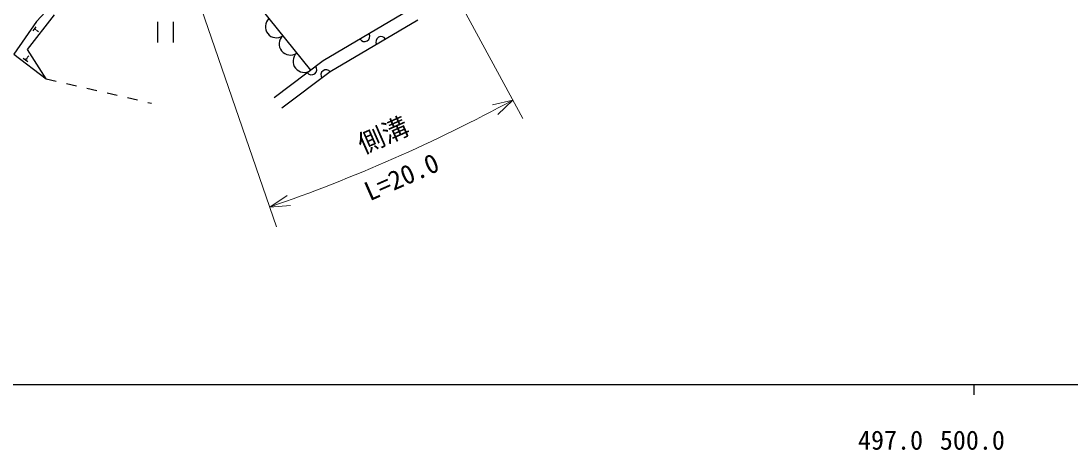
# Model space of a CAD drawing. Units: millimetres, scale not verified. Extents: x 40000 to 680000, y 20000 to 380000.
# Drawn here: x 476642 to 577300, y 198715 to 239830 of the extents above; entities that cross this region are included whole.
import ezdxf
from ezdxf.enums import TextEntityAlignment as Align

# ---------------------------------------------------------------- set-up
doc = ezdxf.new("R2010")
doc.units = ezdxf.units.MM
doc.header["$LTSCALE"] = 1000
for name, color, linetype, lineweight in [('M-BGD', 7, 'Continuous', 25), ('M-STR-HTXT', 7, 'Continuous', 13), ('M-TTL-BAND', 7, 'Continuous', 25)]:
    doc.layers.add(name, color=color, linetype=linetype, lineweight=lineweight)
doc.styles.add('@ＭＳ ゴシック', font='')
doc.styles.add('ＭＳ ゴシック', font='')
doc.styles.get('@ＭＳ ゴシック').set_extended_font_data('@MS Gothic')
doc.styles.get('ＭＳ ゴシック').set_extended_font_data('MS Gothic')

msp = doc.modelspace()

# ---------------------------------------------------------------- linework, layer by layer
at = {"layer": 'M-BGD'}
for p, q in [((492439, 250033), (504402, 235103)), ((481308, 243247), (478124, 239777)), ((513777, 240837), (505598, 236004)), ((478124, 239777), (475968, 236644)), ((477278, 237093), (479852, 240416)), ((489734, 239761), (489734, 237761)), ((491234, 239761), (491234, 237761)), ((514684, 239921), (506294, 234963)), ((477819, 238892), (478081, 239273)), ((478012, 238970), (478078, 239065)), ((478132, 238940), (478149, 238964)), ((478140, 238952), (478311, 238834)), ((475968, 236644), (479050, 234302)), ((479050, 234302), (477278, 237093)), ((476864, 236277), (477298, 235947)), ((477109, 236262), (477218, 236179)), ((477232, 236339), (477259, 236319)), ((477246, 236329), (477377, 236501)), ((505598, 236004), (500902, 232466)), ((506294, 234963), (501655, 231467)), ((479050, 234302), (480024, 234075)), ((480998, 233849), (481972, 233622)), ((482946, 233395), (483920, 233169)), ((484894, 232942), (485868, 232715)), ((486842, 232488), (487816, 232262)), ((488790, 232035), (489144, 231953))]:
    msp.add_line(p, q, dxfattribs=at)
for centre, radius, start, end in [((501128, 239289), 1065, 132.0932, 305.31932), ((509576, 238354), 500, 210.57923, 30.57923), ((502458, 237630), 1065, 132.0932, 305.31932), ((511158, 237837), 500, 30.57923, 210.57923), ((503787, 235972), 1065, 132.0932, 305.31932), ((504497, 235174), 500, 216.99527, 36.99527), ((505895, 234662), 500, 36.99527, 216.99527)]:
    msp.add_arc(centre, radius, start, end, dxfattribs=at)
at = {"layer": 'M-STR-HTXT'}
for p, q in [((509984, 257659), (524744, 230493)), ((491088, 249347), (501137, 220110)), ((523789, 232251), (521844, 231783)), ((522339, 230874), (523789, 232251)), ((502145, 223119), (500487, 222001)), ((500487, 222001), (502482, 222139))]:
    msp.add_line(p, q, dxfattribs=at)
msp.add_arc((450783, 366614), 152916, 288.96801, 298.51738, dxfattribs=at)
at = {"layer": 'M-TTL-BAND'}
for p, q in [((40000, 205000), (579000, 205000)), ((568000, 205000), (568000, 204000))]:
    msp.add_line(p, q, dxfattribs=at)

# ---------------------------------------------------------------- texts
at = {"layer": 'M-STR-HTXT', "style": 'ＭＳ ゴシック'}
msp.add_text('側溝', height=1833, rotation=23.743, dxfattribs=at).set_placement((511949, 227556), align=Align.BOTTOM_CENTER)
at = {"layer": 'M-STR-HTXT', "style": '@ＭＳ ゴシック'}
msp.add_text('L=20.0', height=1833, rotation=23.743, dxfattribs=at).set_placement((512754, 225725), align=Align.TOP_CENTER)
at = {"layer": 'M-TTL-BAND', "style": 'ＭＳ ゴシック'}
for s, p in [('497.0', (560000, 198195)), ('500.0', (567844, 198195))]:
    msp.add_text(s, height=1833, dxfattribs=at).set_placement(p, align=Align.BOTTOM_CENTER)

doc.saveas('drawing.dxf')
